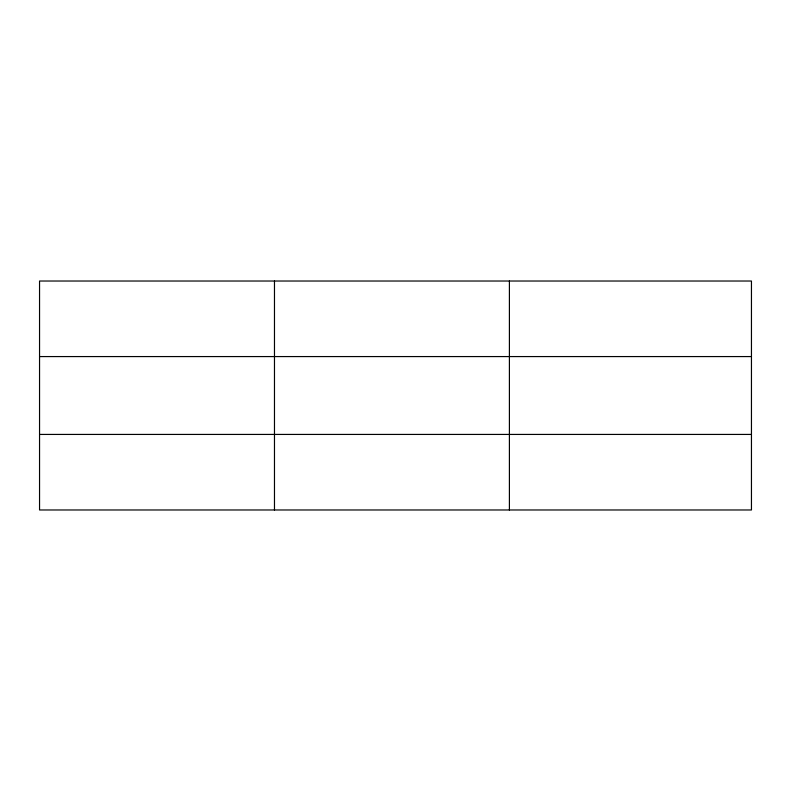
<?xml version="1.0" encoding="UTF-8"?>
<svg xmlns="http://www.w3.org/2000/svg" width="791" height="791" viewBox="0 0 791 791"><rect width="100%" height="100%" fill="white"/><g stroke="black" fill="none" stroke-linecap="round" stroke-linejoin="round"><path stroke-width="1.19" d="M274.477 509.977L274.477 281.023M509.404 509.977L509.404 281.023M751.45 356.573L751.45 281.023L39.55 281.023L39.55 509.977L751.45 509.977L751.45 356.573L39.55 356.573M39.55 434.427L751.45 434.427"/></g></svg>
